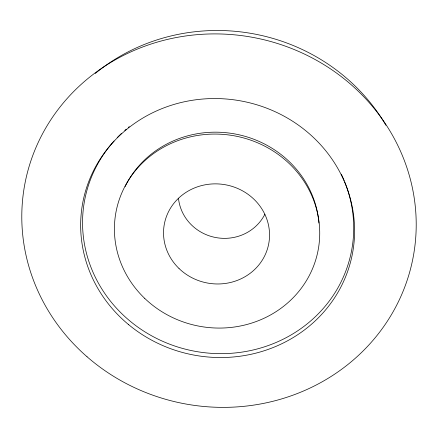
<?xml version="1.0" encoding="UTF-8"?>
<svg xmlns="http://www.w3.org/2000/svg" width="438" height="438" viewBox="0 0 438 438"><rect width="100%" height="100%" fill="white"/><g stroke="black" fill="none" stroke-linecap="round" stroke-linejoin="round"><path stroke-width="0.66" d="M95.238 73.496A189.774 179.799 10.5 0 1 385.927 125.29M345.664 184.321A135.835 128.066 10.5 0 1 194.554 351.205A135.835 128.066 10.5 0 1 114.077 140.998M117.176 137.669A135.835 128.066 10.5 0 1 121.348 133.541M124.737 130.458A135.835 128.066 10.5 0 1 126.226 129.166M128.241 127.48A135.835 128.066 10.5 0 1 129.265 126.653M341.301 174.16A135.835 128.066 10.5 0 1 344.23 180.702M344.717 181.907A135.835 128.066 10.5 0 1 345.429 183.719M125.087 186.621A101.808 95.927 10.5 0 1 235.321 134.028A101.808 95.927 10.5 0 1 318.908 223.035M264.902 214.204A45.645 43.658 10.5 0 1 215.874 237.56A45.645 43.658 10.5 0 1 178.458 198.2M87.036 356.751A197.571 186.347 10.5 0 0 411.901 263.282A197.571 186.347 10.5 0 0 158.063 41.873A197.571 186.347 10.5 0 0 87.036 356.751M128.46 324.503A137.225 129.221 10.5 0 0 352.251 254.642A137.225 129.221 10.5 0 0 172.172 104.989A137.225 129.221 10.5 0 0 128.46 324.503M144.699 298.366A102.853 96.793 10.5 0 0 316.307 257.927A102.853 96.793 10.5 0 0 190.196 136.924A102.853 96.793 10.5 0 0 144.699 298.366M179.011 268.483A53.108 49.948 10.5 0 0 267.722 247.996A53.108 49.948 10.5 0 0 202.882 185.279A53.108 49.948 10.5 0 0 179.011 268.483"/></g></svg>
